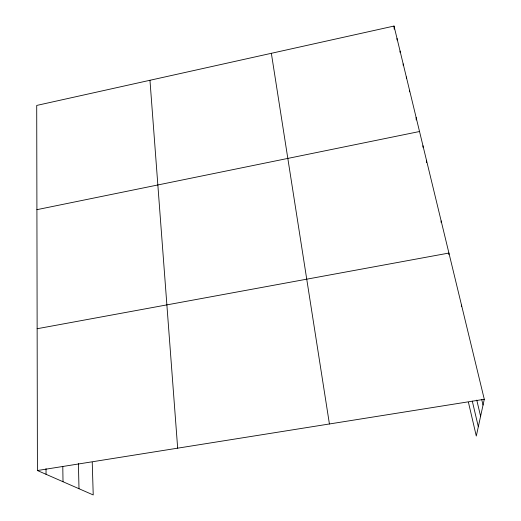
<?xml version="1.0" encoding="UTF-8"?>
<svg xmlns="http://www.w3.org/2000/svg" width="521" height="521" viewBox="0 0 521 521"><rect width="100%" height="100%" fill="white"/><g stroke="black" fill="none" stroke-linecap="round" stroke-linejoin="round"><path stroke-width="0.78" d="M441.124 222.467L441.157 220.963M448.848 254.593L448.92 253.05L37.141 328.731M461.378 306.628L461.515 305.117M92.237 462.257L93.226 494.95L37.414 470.528L36.711 105.437L394.019 26.05L484.289 399.281L476.298 436.051L468.438 402.31M36.913 209.67L419.529 131.513M37.414 470.528L484.289 399.281M481.743 399.646L483.039 405.032M476.767 400.115L480.603 416.246M472.306 401.163L478.324 426.751M271.356 53.305L329.422 423.977M149.963 80.273L177.668 448.164M394.019 26.05L394.208 29.169M397.022 38.463L397.106 40.006M400.076 51.084L400.154 52.608M403.176 63.927L403.254 65.529M406.334 76.978L406.406 78.567M409.552 90.263L409.61 91.82M416.142 117.525L416.214 119.96M78.41 463.592L78.997 488.724M422.974 145.756L423 147.319M62.787 466.341L63.015 481.73M426.478 160.253L426.504 162.552M46.024 468.659L46.063 474.312"/></g></svg>
